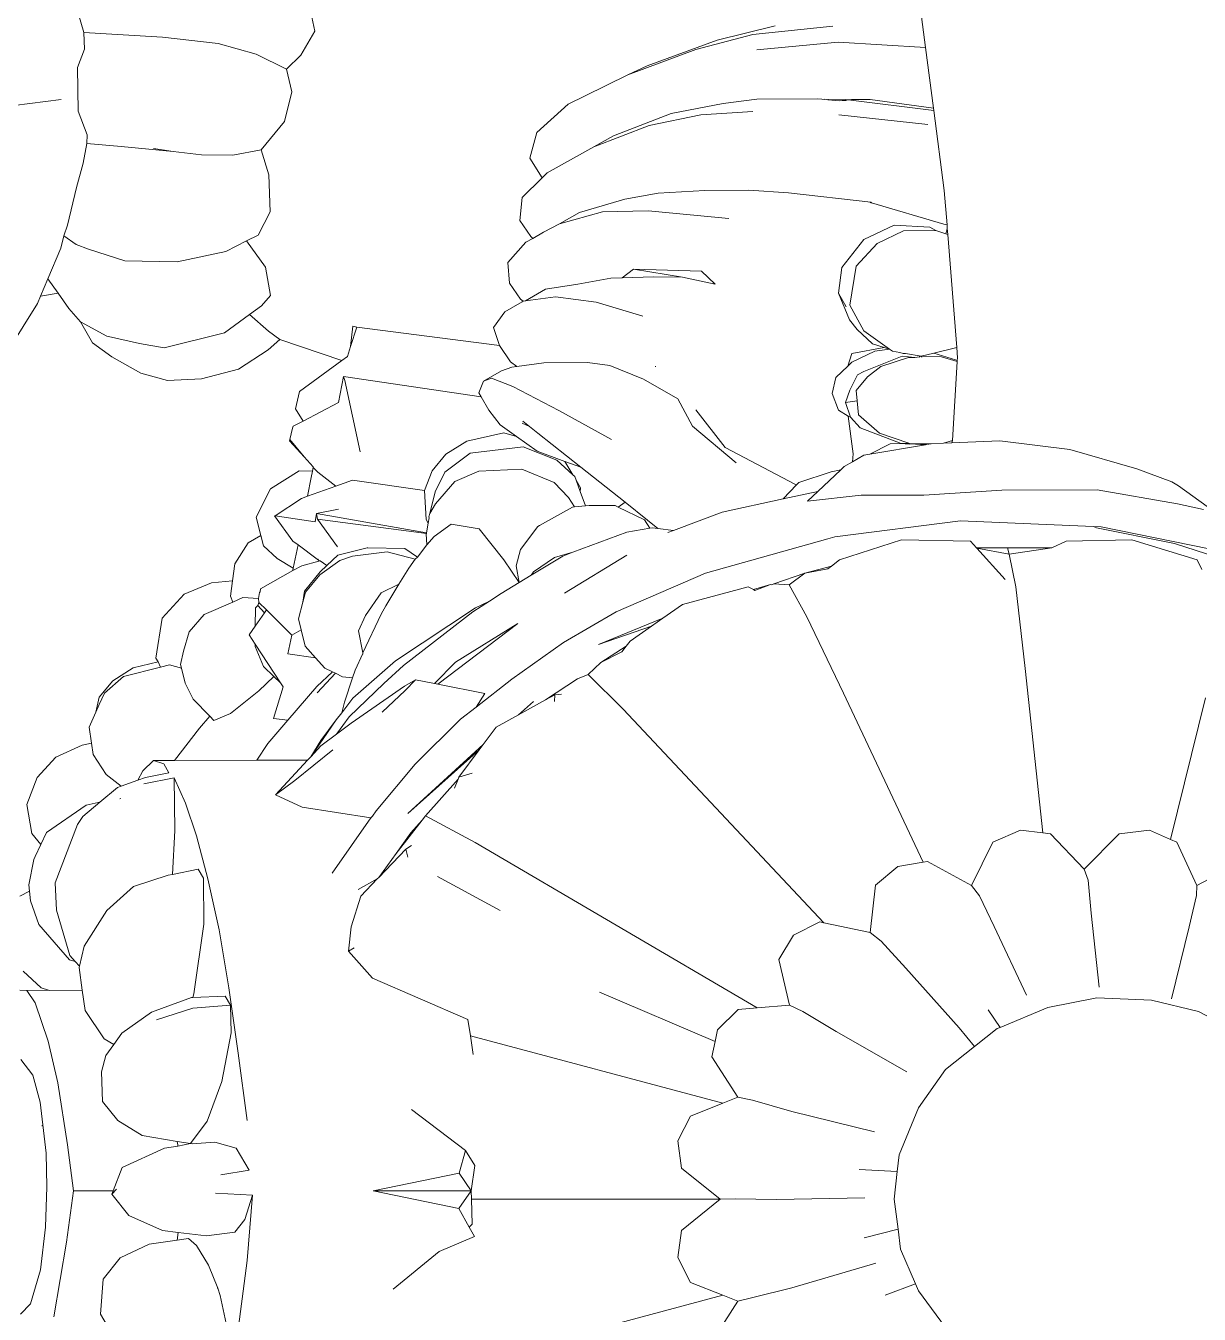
# Model space of a CAD drawing. Header units: millimetres. Extents: x 75500 to 345360, y -224327 to 19532.
# Drawn here: x 91827.8 to 91971.7, y -24262.9 to -24104.9 of the extents above; entities that cross this region are included whole.
import ezdxf

# ---------------------------------------------------------------- set-up
doc = ezdxf.new("R2010")
doc.units = ezdxf.units.MM
doc.header["$LTSCALE"] = 0.01
doc.layers.add('hatch', color=251, linetype='Continuous', lineweight=0)

# ---------------------------------------------------------------- blocks, each defined once
blk = doc.blocks.new('GANESH')
at = {"layer": 'hatch'}
for p, q in [((967017.27, -141004.876), (967015.869, -141009.247)), ((967042.087, -141007.899), (967043.885, -141004.526)), ((967035.033, -141007.996), (967033.685, -141005.454)), ((967014.94, -141013.348), (967016.394, -141006.143)), ((967012.631, -141009.017), (967013.798, -141007.415)), ((967013.965, -141007.62), (967013.648, -141009.061)), ((967016.779, -141007.972), (967015.666, -141011.623)), ((967017.331, -141007.711), (967016.779, -141007.972)), ((967032.453, -141009.457), (967024.511, -141007.5)), ((967032.603, -141009.111), (967035.033, -141007.996)), ((967035.599, -141007.997), (967035.033, -141007.996)), ((967037.351, -141008.422), (967035.599, -141007.997)), ((967041.462, -141010.532), (967042.087, -141007.899)), ((967041.383, -141009.409), (967037.351, -141008.422)), ((967011.69, -141011.342), (967012.411, -141009.388)), ((967012.631, -141009.017), (967012.411, -141009.388)), ((967012.853, -141013.568), (967013.648, -141009.061)), ((967015.869, -141009.247), (967014.98, -141013.704)), ((967031.935, -141010.644), (967032.453, -141009.457)), ((967032.453, -141009.457), (967032.603, -141009.111)), ((967032.142, -141012.335), (967031.935, -141010.644)), ((967041.334, -141013.593), (967041.462, -141010.532)), ((967011.69, -141011.342), (967010.604, -141015.104)), ((967015.73, -141015.309), (967015.666, -141011.623)), ((967034.124, -141014.303), (967032.142, -141012.335)), ((967012.887, -141018.908), (967012.853, -141013.568)), ((967014.597, -141021.227), (967014.94, -141013.348)), ((967040.729, -141013.453), (967036.581, -141013.904)), ((967041.875, -141016.336), (967041.334, -141013.593)), ((967032.142, -141016.193), (967034.124, -141014.303)), ((967034.737, -141014.074), (967034.124, -141014.303)), ((967036.581, -141013.904), (967034.737, -141014.074)), ((967010.113, -141019.017), (967010.604, -141015.104)), ((967015.73, -141015.309), (967016.111, -141016.116)), ((967016.111, -141016.116), (967016.108, -141018.585)), ((967016.111, -141016.116), (967016.466, -141018.505)), ((967032.09, -141016.613), (967022.866, -141017.602)), ((967031.935, -141017.871), (967032.09, -141016.613)), ((967032.09, -141016.613), (967032.142, -141016.193)), ((967042.984, -141018.997), (967041.875, -141016.336)), ((967018.29, -141018.124), (967016.466, -141018.505)), ((967022.866, -141017.602), (967018.29, -141018.124)), ((967032.603, -141019.421), (967031.935, -141017.871)), ((967041.179, -141017.535), (967037.339, -141019.347)), ((967013.161, -141023.271), (967012.887, -141018.908)), ((967016.466, -141018.505), (967016.108, -141018.585)), ((967016.108, -141020.33), (967016.108, -141018.585)), ((967016.466, -141018.505), (967016.128, -141020.312)), ((967016.128, -141020.312), (967017.892, -141018.726)), ((967010.233, -141021.704), (967010.113, -141019.017)), ((967035.033, -141020.607), (967032.603, -141019.421)), ((967037.339, -141019.347), (967035.606, -141020.17)), ((967042.984, -141018.997), (967041.993, -141019.683)), ((967043.054, -141019.165), (967042.984, -141018.997)), ((967043.054, -141019.165), (967044.065, -141020.441)), ((967015.73, -141020.67), (967016.108, -141020.33)), ((967016.108, -141020.33), (967016.128, -141020.312)), ((967035.606, -141020.17), (967035.033, -141020.607)), ((967015.73, -141020.67), (967015.666, -141024.53)), ((967033.685, -141023.074), (967035.033, -141020.607)), ((967044.065, -141020.441), (967043.012, -141021.308)), ((967044.065, -141020.441), (967045.351, -141022.062)), ((966998.553, -141021.938), (967004.885, -141021.439)), ((967004.885, -141021.439), (967005.458, -141021.394)), ((967004.885, -141021.439), (967005.201, -141022.717)), ((967005.201, -141022.717), (967005.582, -141021.508)), ((967005.407, -141022.298), (967005.674, -141021.407)), ((967005.617, -141021.404), (967005.458, -141021.394)), ((967005.582, -141021.508), (967005.617, -141021.404)), ((967005.674, -141021.407), (967005.617, -141021.404)), ((967010.104, -141021.673), (967005.674, -141021.407)), ((967010.104, -141021.673), (967010.233, -141021.704)), ((967010.104, -141021.673), (967010.254, -141022.169)), ((967010.254, -141022.169), (967010.233, -141021.704)), ((967015.488, -141028.262), (967014.597, -141021.227)), ((967043.012, -141021.308), (967039.665, -141024.279)), ((966991.609, -141022.716), (966996.078, -141022.133)), ((966996.078, -141022.133), (966998.007, -141021.981)), ((966997.968, -141022.16), (966996.772, -141026.207)), ((966997.968, -141022.16), (966998.007, -141021.981)), ((966998.007, -141021.981), (966998.216, -141021.964)), ((966998.216, -141021.964), (966998.553, -141021.938)), ((966998.216, -141021.964), (966998.517, -141022.046)), ((966998.332, -141022.601), (966998.517, -141022.046)), ((966998.553, -141021.938), (966998.517, -141022.046)), ((967005.375, -141023.42), (967005.407, -141022.298)), ((967010.285, -141022.87), (967010.254, -141022.169)), ((967047.489, -141023.582), (967045.351, -141022.062)), ((967057.747, -141023.582), (967060.086, -141021.865)), ((966986.356, -141023.402), (966988.072, -141023.178)), ((966987.772, -141028.076), (966988.072, -141023.178)), ((966988.072, -141023.178), (966991.468, -141022.734)), ((966990.991, -141026.29), (966991.468, -141022.734)), ((966991.609, -141022.716), (966991.013, -141027.521)), ((966991.468, -141022.734), (966991.609, -141022.716)), ((966991.849, -141028.036), (966992.382, -141023.061)), ((966998.022, -141024.935), (966998.142, -141022.946)), ((966998.142, -141022.946), (966998.332, -141022.601)), ((966998.344, -141024.42), (966998.332, -141022.601)), ((967005.201, -141022.717), (967005.375, -141023.42)), ((967010.285, -141022.87), (967010.277, -141023.024)), ((967010.312, -141023.026), (967010.277, -141023.024)), ((967010.277, -141023.024), (967010.34, -141023.19)), ((967010.277, -141023.024), (967010.279, -141024.03)), ((967010.34, -141023.19), (967010.279, -141024.03)), ((967010.34, -141023.19), (967010.867, -141026.298)), ((967033.726, -141023.314), (967033.685, -141023.074)), ((967005.222, -141024.307), (967005.375, -141023.42)), ((967005.363, -141024.491), (967005.442, -141023.775)), ((967005.41, -141023.518), (967005.375, -141023.42)), ((967005.433, -141023.404), (967005.401, -141023.401)), ((967005.41, -141023.518), (967005.434, -141023.533)), ((967005.442, -141023.775), (967005.41, -141023.518)), ((967005.451, -141024.147), (967005.442, -141023.775)), ((967013.161, -141023.271), (967013.158, -141026.791)), ((967033.726, -141023.314), (967024.252, -141027.776)), ((967033.971, -141024.735), (967033.726, -141023.314)), ((967047.489, -141023.582), (967050.133, -141024.665)), ((967055.42, -141024.58), (967057.35, -141023.752)), ((967057.35, -141023.752), (967057.747, -141023.582)), ((967057.35, -141023.752), (967057.986, -141025.438)), ((966999.05, -141025.895), (966998.344, -141024.42)), ((967005.095, -141025.043), (967005.168, -141024.62)), ((967005.227, -141024.438), (967005.168, -141024.62)), ((967005.222, -141024.307), (967005.227, -141024.438)), ((967006.225, -141026.642), (967005.363, -141024.491)), ((967005.939, -141025.694), (967005.451, -141024.147)), ((967010.269, -141024.551), (967009.389, -141026.851)), ((967010.245, -141024.129), (967009.675, -141025.763)), ((967010.279, -141024.03), (967010.245, -141024.129)), ((967010.245, -141024.129), (967010.269, -141024.551)), ((967010.269, -141024.551), (967010.305, -141024.098)), ((967010.289, -141025.162), (967010.269, -141024.551)), ((967010.279, -141024.03), (967010.305, -141024.098)), ((967016.779, -141028.009), (967015.666, -141024.53)), ((967039.665, -141024.279), (967038.146, -141025.668)), ((967045.478, -141024.238), (967043.221, -141028.187)), ((967051.055, -141024.768), (967050.133, -141024.665)), ((967055.42, -141024.58), (967054.298, -141024.725)), ((966998.825, -141026.65), (966998.022, -141024.935)), ((967004.981, -141025.204), (967003.957, -141026.644)), ((967004.981, -141025.204), (967004.884, -141025.505)), ((967005.095, -141025.043), (967004.981, -141025.204)), ((967004.981, -141025.204), (967005.083, -141026.017)), ((967010.289, -141025.162), (967010.867, -141026.298)), ((967035.021, -141025.986), (967033.971, -141024.735)), ((967050.945, -141026.899), (967051.055, -141024.768)), ((967052.61, -141024.943), (967051.055, -141024.768)), ((967054.298, -141024.725), (967052.61, -141024.943)), ((967054.776, -141026.628), (967054.298, -141024.725)), ((967000.325, -141027.068), (966999.05, -141025.895)), ((967004.884, -141025.505), (967004.673, -141026.162)), ((967005.222, -141027.312), (967004.884, -141025.505)), ((967005.709, -141027.304), (967005.083, -141026.017)), ((967006.528, -141026.43), (967005.939, -141025.694)), ((967009.675, -141025.763), (967008.666, -141026.932)), ((967037.662, -141026.294), (967035.021, -141025.986)), ((967038.146, -141025.668), (967037.662, -141026.294)), ((967048.846, -141026.05), (967047.692, -141030.676)), ((967057.588, -141030.667), (967056.199, -141025.977)), ((966990.984, -141027.336), (966990.991, -141026.29)), ((966996.221, -141030.859), (966996.745, -141026.258)), ((966996.745, -141026.258), (966996.772, -141026.207)), ((966996.775, -141026.278), (966996.745, -141026.258)), ((967000.394, -141027.875), (966998.825, -141026.65)), ((967003.957, -141026.644), (967002.508, -141027.423)), ((967004.673, -141026.162), (967003.875, -141027.014)), ((967006.417, -141026.991), (967006.225, -141026.642)), ((967006.528, -141026.43), (967007.292, -141027.067)), ((967008.781, -141027.392), (967009.389, -141026.851)), ((967010.867, -141026.298), (967010.925, -141026.637)), ((967010.925, -141026.637), (967011.283, -141027.267)), ((967013.158, -141026.791), (967013.492, -141029.789)), ((967037.662, -141026.294), (967037.117, -141028.886)), ((967052.637, -141031.537), (967052.536, -141026.591)), ((966990.982, -141027.672), (966991.013, -141027.521)), ((966991.013, -141027.521), (966990.984, -141027.336)), ((966991.013, -141027.521), (966991.039, -141027.641)), ((967000.325, -141027.068), (967002.508, -141027.423)), ((967003.326, -141027.45), (967001.831, -141028.064)), ((967003.326, -141027.45), (967003.875, -141027.014)), ((967005.222, -141027.312), (967005.923, -141027.534)), ((967005.709, -141027.304), (967005.923, -141027.534)), ((967005.923, -141027.534), (967006.557, -141028.214)), ((967006.417, -141026.991), (967007.275, -141027.428)), ((967007.969, -141027.67), (967007.275, -141027.428)), ((967007.292, -141027.067), (967007.88, -141027.009)), ((967007.88, -141027.009), (967008.666, -141026.932)), ((967007.969, -141027.67), (967007.88, -141027.009)), ((967008.781, -141027.392), (967007.969, -141027.67)), ((967008.723, -141027.515), (967008.387, -141028.066)), ((967010.841, -141027.246), (967008.723, -141027.515)), ((967008.781, -141027.392), (967008.723, -141027.515)), ((967010.841, -141027.246), (967011.283, -141027.267)), ((967011.283, -141027.267), (967011.559, -141027.751)), ((966988.2, -141032.643), (966987.772, -141028.076)), ((966990.982, -141027.672), (966991.046, -141027.852)), ((966991.011, -141028.664), (966990.982, -141027.672)), ((966991.011, -141028.664), (966991.052, -141028.009)), ((966991.039, -141027.641), (966991.046, -141027.852)), ((966991.046, -141027.852), (966991.052, -141028.009)), ((967001.831, -141028.064), (967000.394, -141027.875)), ((967002.601, -141027.628), (967001.831, -141028.064)), ((967007.466, -141028.416), (967006.557, -141028.214)), ((967008.387, -141028.066), (967007.466, -141028.416)), ((967011.733, -141027.934), (967011.559, -141027.751)), ((967011.733, -141027.934), (967011.843, -141028.464)), ((967012.948, -141029.214), (967011.733, -141027.934)), ((967015.488, -141028.262), (967015.604, -141028.664)), ((967016.779, -141028.009), (967017.129, -141028.457)), ((967024.252, -141027.776), (967019.976, -141029.83)), ((967043.221, -141028.187), (967042.102, -141030.049)), ((966987.341, -141032.85), (966986.871, -141028.386)), ((966990.955, -141029.226), (966990.974, -141028.99)), ((966990.974, -141028.99), (966990.991, -141028.866)), ((966990.975, -141028.819), (966990.994, -141028.734)), ((966990.975, -141028.819), (966990.991, -141028.866)), ((966991.011, -141028.664), (966990.976, -141028.645)), ((966990.994, -141028.734), (966991.011, -141028.664)), ((967011.843, -141028.464), (967012.44, -141030.277)), ((967017.523, -141035.507), (967015.604, -141028.664)), ((967017.535, -141029.937), (967017.129, -141028.457)), ((967017.129, -141028.457), (967017.288, -141028.66)), ((967017.288, -141028.66), (967017.535, -141029.937)), ((967037.117, -141028.886), (967025.143, -141040.122)), ((967037.117, -141028.886), (967037.072, -141029.102)), ((966990.955, -141029.226), (966990.967, -141032.63)), ((967013.37, -141031.167), (967012.948, -141029.214)), ((967013.492, -141029.789), (967012.948, -141029.214)), ((967037.072, -141029.102), (967037.82, -141030.589)), ((967010.481, -141034.4), (967012.557, -141030.46)), ((967012.44, -141030.277), (967012.574, -141030.406)), ((967012.574, -141030.406), (967012.557, -141030.46)), ((967012.574, -141030.406), (967013.37, -141031.167)), ((967018.189, -141030.832), (967017.535, -141029.937)), ((967017.535, -141029.937), (967018.137, -141031.679)), ((967019.976, -141029.83), (967018.189, -141030.832)), ((967042.102, -141030.049), (967041.745, -141030.804)), ((966996.221, -141030.859), (966996.058, -141033.083)), ((967014.107, -141034.574), (967013.37, -141031.167)), ((967018.189, -141030.832), (967018.137, -141031.679)), ((967039.172, -141031.411), (967037.82, -141030.589)), ((967041.745, -141030.804), (967039.172, -141031.411)), ((967041.745, -141030.804), (967041.897, -141032.613)), ((967047.692, -141030.676), (967047.06, -141032.877)), ((967057.588, -141030.667), (967058.128, -141032.85)), ((966986.848, -141031.616), (966987.659, -141034.859)), ((967018.137, -141031.679), (967018.179, -141031.8)), ((967018.163, -141031.862), (967018.179, -141031.8)), ((967018.444, -141032.814), (967018.163, -141031.862)), ((967018.497, -141032.738), (967018.163, -141031.862)), ((967052.637, -141031.537), (967052.595, -141033.841)), ((966991.206, -141034.512), (966990.967, -141032.63)), ((967041.897, -141032.613), (967032.623, -141048.42)), ((967041.897, -141032.613), (967041.987, -141033.672)), ((966987.341, -141032.85), (966988.184, -141036.045)), ((966991.651, -141032.867), (966991.842, -141035.777)), ((966996.088, -141035.539), (966996.058, -141033.083)), ((967018.29, -141033.12), (967018.419, -141032.854)), ((967018.29, -141033.12), (967019.292, -141036.806)), ((967018.419, -141032.854), (967018.444, -141032.814)), ((967018.444, -141032.814), (967018.497, -141032.738)), ((967047.06, -141032.877), (967046.901, -141033.692)), ((967058.332, -141033.692), (967058.128, -141032.85)), ((967011.355, -141033.793), (967009.283, -141036.239)), ((967041.987, -141033.672), (967043.116, -141034.829)), ((967046.901, -141033.692), (967044.627, -141035.159)), ((967047.235, -141034.537), (967046.901, -141033.692)), ((967052.614, -141034.698), (967052.595, -141033.841)), ((967058.332, -141033.692), (967057.998, -141034.539)), ((967058.332, -141033.692), (967060.61, -141035.159)), ((966991.778, -141037.437), (966991.206, -141034.512)), ((966997.218, -141038.719), (966997.645, -141034.208)), ((967010.481, -141034.4), (967008.384, -141036.05)), ((967014.107, -141034.574), (967015.133, -141037.294)), ((967043.459, -141048.678), (967047.235, -141034.537)), ((967047.951, -141036.346), (967047.235, -141034.537)), ((967052.614, -141034.698), (967050.877, -141036.85)), ((967052.614, -141034.698), (967052.615, -141048.623)), ((967054.36, -141036.85), (967052.614, -141034.698)), ((967057.998, -141034.539), (967057.286, -141036.346)), ((967061.826, -141048.864), (967057.998, -141034.539)), ((966987.659, -141034.859), (966989.091, -141038.781)), ((967001.337, -141034.972), (967000.601, -141035.726)), ((967000.935, -141036.796), (967001.337, -141034.972)), ((967019.706, -141040.51), (967017.523, -141035.507)), ((967043.777, -141034.973), (967041.017, -141041.455)), ((967043.116, -141034.829), (967043.777, -141034.973)), ((967043.777, -141034.973), (967044.627, -141035.159)), ((966989.599, -141039.858), (966988.184, -141036.045)), ((966991.842, -141035.777), (966992.446, -141038.671)), ((966996.088, -141035.539), (966996.231, -141038.163)), ((967000.498, -141039.549), (967000.601, -141035.726)), ((967009.283, -141036.239), (967007.768, -141037.06)), ((967000.935, -141036.796), (967000.498, -141039.549)), ((967000.935, -141036.796), (967000.92, -141038.414)), ((967020.06, -141037.901), (967019.292, -141036.806)), ((967047.951, -141036.346), (967049.334, -141037.059)), ((967049.334, -141037.059), (967050.877, -141036.85)), ((967055.887, -141037.059), (967054.36, -141036.85)), ((967055.887, -141037.059), (967057.286, -141036.346)), ((966991.778, -141037.437), (966993.019, -141040.664)), ((967007.768, -141037.06), (967006.65, -141038.975)), ((967015.022, -141038.178), (967015.133, -141037.294)), ((967015.133, -141037.294), (967015.258, -141037.625)), ((966996.566, -141040.032), (966996.231, -141038.163)), ((967005.951, -141038.292), (967005.95, -141038.331)), ((967015.022, -141038.178), (967014.554, -141038.754)), ((967014.982, -141038.5), (967015.022, -141038.178)), ((967020.06, -141037.901), (967021.532, -141041.505)), ((967020.506, -141038.536), (967020.06, -141037.901)), ((966989.599, -141039.858), (966989.091, -141038.781)), ((966992.446, -141038.671), (966993.639, -141041.772)), ((966997.218, -141038.719), (966997.281, -141041.279)), ((967000.98, -141040.177), (967000.92, -141038.414)), ((967002.339, -141041.644), (967003.134, -141039.018)), ((967006.65, -141038.975), (967005.897, -141040.865)), ((967014.554, -141038.754), (967013.559, -141040.009)), ((967013.827, -141040.395), (967014.549, -141038.932)), ((967015.012, -141038.625), (967014.549, -141038.932)), ((967014.982, -141038.5), (967015.012, -141038.625)), ((967015.012, -141038.625), (967015.226, -141039.913)), ((967020.506, -141038.536), (967021.532, -141041.505)), ((967021.344, -141039.729), (967020.506, -141038.536)), ((966989.599, -141039.858), (966990.776, -141042.245)), ((967000.98, -141040.177), (967000.498, -141039.549)), ((967021.344, -141039.729), (967021.622, -141039.947)), ((966996.566, -141040.032), (966997.313, -141042.561)), ((967001.002, -141040.822), (967000.98, -141040.177)), ((967013.559, -141040.009), (967011.594, -141042.489)), ((967013.827, -141040.395), (967013.559, -141040.009)), ((967013.734, -141042.025), (967013.742, -141040.567)), ((967013.742, -141040.567), (967013.827, -141040.395)), ((967015.226, -141039.913), (967016.353, -141042.934)), ((967018.655, -141043.41), (967016.516, -141039.91)), ((967021.422, -141043.463), (967019.706, -141040.51)), ((967021.622, -141039.947), (967022.545, -141041.382)), ((967021.622, -141039.947), (967021.932, -141040.188)), ((967021.932, -141040.188), (967022.545, -141041.382)), ((967025.143, -141040.122), (967023.2, -141042.089)), ((966993.639, -141041.772), (966993.019, -141040.664)), ((966997.281, -141041.279), (966997.949, -141043.685)), ((967001.337, -141042.658), (967001.002, -141040.822)), ((967005.897, -141040.865), (967005.718, -141042.118)), ((967008.414, -141043.718), (967010.036, -141040.775)), ((966995.086, -141044.38), (966993.639, -141041.772)), ((967002.036, -141043.905), (967002.339, -141041.644)), ((967023.2, -141042.089), (967022.545, -141041.382)), ((966991.254, -141043.197), (966990.776, -141042.245)), ((966997.313, -141042.561), (966997.949, -141043.685)), ((967001.623, -141044.475), (967001.337, -141042.658)), ((967005.742, -141044.571), (967005.718, -141042.118)), ((967011.594, -141042.489), (967009.68, -141044.905)), ((967011.268, -141043.397), (967011.594, -141042.489)), ((967012.75, -141042.504), (967012.318, -141042.764)), ((967012.961, -141042.53), (967012.318, -141042.764)), ((967012.75, -141042.504), (967012.961, -141042.53)), ((967013.756, -141042.241), (967012.961, -141042.53)), ((967013.734, -141042.025), (967013.756, -141042.241)), ((967013.756, -141042.241), (967013.819, -141042.855)), ((967023.2, -141042.089), (967023.45, -141042.672)), ((967024.636, -141044.473), (967023.45, -141042.672)), ((966992.828, -141044.95), (966991.254, -141043.197)), ((967011.268, -141043.397), (967010.685, -141044.937)), ((967011.192, -141043.838), (967012.016, -141042.946)), ((967012.016, -141042.946), (967011.268, -141043.397)), ((967012.016, -141042.946), (967012.116, -141042.838)), ((967012.318, -141042.764), (967012.116, -141042.838)), ((967013.298, -141043.191), (967012.445, -141043.985)), ((967013.298, -141043.191), (967013.819, -141042.855)), ((967013.819, -141042.855), (967013.829, -141042.955)), ((967013.829, -141042.955), (967014.855, -141044.816)), ((967016.643, -141043.978), (967016.353, -141042.934)), ((967016.353, -141042.934), (967016.569, -141043.511)), ((967021.422, -141043.463), (967023.463, -141046.353)), ((966998.426, -141044.587), (966997.949, -141043.685)), ((967002.259, -141045.597), (967002.036, -141043.905)), ((967007.062, -141046.294), (967008.414, -141043.718)), ((967010.444, -141045.732), (967011.192, -141043.838)), ((967012.445, -141043.985), (967011.694, -141045.79)), ((967016.569, -141043.511), (967017.647, -141045.279)), ((967017.451, -141045.143), (967016.643, -141043.978)), ((967024.349, -141043.953), (967024.318, -141043.575)), ((967024.731, -141043.971), (967024.349, -141043.953)), ((967024.636, -141044.473), (967024.349, -141043.953)), ((966995.372, -141044.668), (966994.275, -141045.346)), ((966995.372, -141044.668), (966995.086, -141044.38)), ((966996.47, -141045.772), (966995.372, -141044.668)), ((966998.773, -141045.186), (966998.426, -141044.587)), ((967002.259, -141045.597), (967001.623, -141044.475)), ((967005.943, -141046.076), (967005.742, -141044.571)), ((967009.312, -141045.374), (967009.68, -141044.905)), ((967014.855, -141044.816), (967014.909, -141044.899)), ((967016.211, -141045.878), (967014.909, -141044.899)), ((967025.465, -141045.978), (967024.636, -141044.473)), ((966992.828, -141044.95), (966994.275, -141045.346)), ((966998.664, -141045.297), (966997.774, -141045.915)), ((966998.664, -141045.297), (966998.773, -141045.186)), ((966998.982, -141045.568), (966998.773, -141045.186)), ((967000.128, -141046.579), (966998.982, -141045.568)), ((967002.292, -141045.716), (967002.259, -141045.597)), ((967009.017, -141045.75), (967009.312, -141045.374)), ((967009.312, -141045.374), (967009.125, -141045.787)), ((967010.685, -141044.937), (967009.874, -141046.095)), ((967017.647, -141045.279), (967017.451, -141045.143)), ((967017.647, -141045.279), (967018.058, -141045.954)), ((967025.465, -141045.978), (967024.718, -141045.139)), ((966997.774, -141045.915), (966996.47, -141045.772)), ((967001.273, -141046.485), (967002.179, -141045.867)), ((967002.292, -141045.716), (967002.179, -141045.867)), ((967002.322, -141045.772), (967002.292, -141045.716)), ((967002.322, -141045.772), (967002.879, -141046.753)), ((967005.943, -141046.076), (967005.678, -141046.437)), ((967005.98, -141046.357), (967005.943, -141046.076)), ((967006.601, -141047.497), (967007.062, -141046.294)), ((967009.874, -141046.095), (967009.225, -141047.021)), ((967009.665, -141046.815), (967009.874, -141046.095)), ((967010.805, -141048.697), (967010.444, -141045.732)), ((967011.694, -141045.79), (967011.821, -141048.202)), ((967016.211, -141045.878), (967017.12, -141046.111)), ((967016.791, -141046.812), (967018.058, -141045.954)), ((967017.12, -141046.111), (967018.058, -141045.954)), ((967018.058, -141045.954), (967018.668, -141046.953)), ((967020.357, -141046.026), (967023.756, -141050.506)), ((967020.357, -141046.026), (967022.523, -141049.519)), ((967023.463, -141046.353), (967025.031, -141048.36)), ((967025.465, -141045.978), (967026.162, -141047.244)), ((967000.128, -141046.579), (967001.273, -141046.485)), ((967002.879, -141046.753), (967003.77, -141047.386)), ((967004.772, -141047.052), (967003.747, -141055.049)), ((967004.772, -141047.052), (967003.77, -141047.386)), ((967004.772, -141047.052), (967005.678, -141046.437)), ((967005.98, -141046.357), (967006.188, -141046.944)), ((967006.775, -141047.94), (967006.188, -141046.944)), ((967009.225, -141047.021), (967008.398, -141047.639)), ((967009.665, -141046.815), (967010.137, -141048.878)), ((967016.791, -141046.812), (967015.038, -141048.182)), ((967019.101, -141047.617), (967018.668, -141046.953)), ((967036.438, -141047.011), (967034.528, -141050.518)), ((967006.601, -141047.497), (967006.775, -141047.94)), ((967008.398, -141047.639), (967007.647, -141048.08)), ((967019.466, -141048.392), (967019.101, -141047.617)), ((967019.705, -141048.54), (967019.101, -141047.617)), ((967026.162, -141047.244), (967027.137, -141047.97)), ((967007.647, -141048.08), (967006.508, -141055.784)), ((967006.775, -141047.94), (967007.428, -141048.209)), ((967007.647, -141048.08), (967007.428, -141048.209)), ((967012.39, -141049.55), (967011.821, -141048.202)), ((967014.791, -141049.755), (967015.038, -141048.182)), ((967022.444, -141052.87), (967019.466, -141048.392)), ((967024.281, -141047.872), (967023.756, -141050.506)), ((967025.031, -141048.36), (967024.281, -141047.872)), ((967025.031, -141048.36), (967025.712, -141049.231)), ((967030.993, -141052.188), (967027.137, -141047.97)), ((967027.137, -141047.97), (967027.439, -141048.195)), ((967030.993, -141052.188), (967027.439, -141048.195)), ((967027.439, -141048.195), (967028.961, -141049.331)), ((967032.623, -141048.42), (967031.136, -141051.188)), ((967044.5, -141048.521), (967043.459, -141048.678)), ((967050.716, -141048.437), (967049.892, -141048.957)), ((967052.15, -141048.636), (967050.716, -141048.437)), ((967054.704, -141048.455), (967054.175, -141048.746)), ((967055.553, -141050.421), (967054.704, -141048.455)), ((967010.859, -141050.059), (967010.137, -141048.878)), ((967011.862, -141050.106), (967010.805, -141048.697)), ((967019.705, -141048.54), (967022.707, -141052.424)), ((967028.237, -141051.777), (967025.712, -141049.231)), ((967028.961, -141049.331), (967028.739, -141048.587)), ((967042.539, -141048.816), (967040.234, -141054.158)), ((967043.459, -141048.678), (967042.539, -141048.816)), ((967049.892, -141048.957), (967047.594, -141051.987)), ((967051.163, -141049.318), (967049.892, -141048.957)), ((967052.15, -141048.636), (967051.163, -141049.318)), ((967052.15, -141048.636), (967052.615, -141048.623)), ((967052.15, -141054.125), (967052.15, -141048.636)), ((967053.134, -141049.32), (967052.15, -141048.636)), ((967052.615, -141048.623), (967054.009, -141048.584)), ((967054.175, -141048.746), (967053.134, -141049.32)), ((967054.175, -141048.746), (967054.009, -141048.584)), ((967012.39, -141049.55), (967013.651, -141050.636)), ((967014.791, -141049.755), (967015.467, -141050.718)), ((967023.72, -141050.687), (967022.523, -141049.519)), ((967028.961, -141049.331), (967029.07, -141049.373)), ((967031.136, -141051.188), (967029.07, -141049.373)), ((967029.07, -141049.373), (967029.582, -141049.57)), ((967052.15, -141054.125), (967051.163, -141049.318)), ((967053.134, -141049.32), (967052.15, -141054.125)), ((967010.859, -141050.059), (967011.789, -141050.828)), ((967012.97, -141050.652), (967011.862, -141050.106)), ((967012.97, -141050.652), (967014.191, -141050.946)), ((967014.191, -141050.946), (967013.651, -141050.636)), ((967023.72, -141050.687), (967023.506, -141051.763)), ((967023.756, -141050.506), (967023.72, -141050.687)), ((967057.654, -141053.001), (967055.553, -141050.421)), ((967012.895, -141051.259), (967011.789, -141050.828)), ((967012.317, -141055.28), (967012.895, -141051.259)), ((967014.519, -141051.164), (967012.895, -141051.259)), ((967015.273, -141051.139), (967014.19, -141057.296)), ((967014.191, -141050.946), (967014.372, -141051.011)), ((967014.372, -141051.011), (967014.434, -141050.989)), ((967014.434, -141050.989), (967014.722, -141051.041)), ((967014.504, -141057.248), (967015.3, -141051.144)), ((967014.519, -141051.164), (967014.722, -141051.041)), ((967014.722, -141051.041), (967015.273, -141051.139)), ((967015.273, -141051.139), (967015.3, -141051.144)), ((967015.3, -141051.144), (967015.33, -141051.15)), ((967015.33, -141051.15), (967015.946, -141051.128)), ((967015.946, -141051.128), (967015.467, -141050.718)), ((967015.969, -141051.118), (967015.946, -141051.128)), ((967016.628, -141051.641), (967015.946, -141051.128)), ((967031.365, -141051.389), (967031.136, -141051.188)), ((967031.365, -141051.389), (967033.231, -141052.846)), ((967032.08, -141052.017), (967031.365, -141051.389)), ((967016.15, -141052.346), (967016.628, -141051.641)), ((967016.343, -141053.348), (967016.747, -141051.782)), ((967016.747, -141051.782), (967016.628, -141051.641)), ((967016.769, -141051.753), (967016.747, -141051.782)), ((967017.254, -141052.138), (967016.747, -141051.782)), ((967024.111, -141052.327), (967023.506, -141051.763)), ((967023.506, -141051.763), (967023.87, -141052.377)), ((967030.851, -141053.958), (967028.237, -141051.777)), ((967033.231, -141052.846), (967032.08, -141052.017)), ((967033.001, -141052.304), (967032.794, -141051.974)), ((967016.102, -141054.43), (967016.15, -141052.346)), ((967018.145, -141052.68), (967017.254, -141052.138)), ((967018.145, -141052.68), (967018.638, -141053.674)), ((967019.359, -141053.419), (967018.145, -141052.68)), ((967023.713, -141053.529), (967022.707, -141052.424)), ((967025.942, -141055.358), (967023.87, -141052.377)), ((967025.328, -141053.614), (967024.111, -141052.327)), ((967033.446, -141052.179), (967033.001, -141052.304)), ((967033.001, -141052.304), (967034.576, -141053.814)), ((967034.576, -141053.814), (967033.231, -141052.846)), ((967016.57, -141055.28), (967016.343, -141053.348)), ((967019.359, -141053.419), (967019.836, -141053.67)), ((967022.444, -141052.87), (967024.526, -141055.258)), ((967023.713, -141053.529), (967025.578, -141055.473)), ((967019.901, -141054.549), (967018.638, -141053.674)), ((967021.989, -141054.714), (967019.836, -141053.67)), ((967031.232, -141054.267), (967030.643, -141058.108)), ((967031.14, -141054.164), (967030.851, -141053.958)), ((967031.232, -141054.267), (967031.14, -141054.164)), ((967031.27, -141054.256), (967031.232, -141054.267)), ((967034.334, -141056.433), (967031.232, -141054.267)), ((967034.576, -141053.814), (967034.659, -141053.894)), ((967034.659, -141053.894), (967035.256, -141054.961)), ((967034.659, -141053.894), (967035.625, -141054.82)), ((967040.234, -141054.158), (967038.712, -141055.5)), ((967010.735, -141054.855), (967006.739, -141055.714)), ((967016.102, -141054.457), (967016.102, -141054.43)), ((967016.529, -141056.105), (967016.102, -141054.457)), ((967020.763, -141054.951), (967019.901, -141054.549)), ((967021.989, -141054.714), (967020.763, -141054.951)), ((967022.038, -141054.704), (967021.989, -141054.714)), ((967022.066, -141054.698), (967022.038, -141054.704)), ((967022.959, -141055.137), (967022.038, -141054.704)), ((967035.625, -141054.82), (967037.358, -141055.362)), ((967003.747, -141055.049), (967003.681, -141055.257)), ((967003.681, -141055.257), (967004.828, -141055.394)), ((967004.828, -141055.394), (967003.747, -141055.049)), ((967005.385, -141055.571), (967004.828, -141055.394)), ((967005.385, -141055.571), (967005.615, -141055.886)), ((967006.739, -141055.714), (967006.508, -141055.784)), ((967012.652, -141056.215), (967012.317, -141055.28)), ((967016.816, -141055.99), (967016.57, -141055.28)), ((967023.388, -141055.279), (967022.959, -141055.137)), ((967023.388, -141055.279), (967023.334, -141055.836)), ((967024.76, -141055.734), (967023.388, -141055.279)), ((967025.348, -141055.886), (967024.526, -141055.258)), ((967024.76, -141055.734), (967025.348, -141055.886)), ((967025.578, -141055.473), (967026.55, -141056.18)), ((967025.942, -141055.358), (967026.55, -141056.18)), ((967038.712, -141055.5), (967037.358, -141055.362)), ((967038.712, -141055.5), (967038.535, -141055.2)), ((967004.443, -141059.355), (967005.615, -141055.886)), ((967005.615, -141055.886), (967007.344, -141058.257)), ((967006.508, -141055.784), (967007.975, -141056.067)), ((967007.975, -141056.067), (967009.004, -141058.046)), ((967011.871, -141057.223), (967012.652, -141056.215)), ((967013.222, -141057.809), (967012.652, -141056.215)), ((967014.19, -141057.296), (967013.937, -141056.071)), ((967016.052, -141056.129), (967014.504, -141057.248)), ((967016.529, -141056.105), (967017.106, -141056.716)), ((967016.816, -141055.99), (967017.615, -141057.109)), ((967023.06, -141056.409), (967022.856, -141056.836)), ((967023.138, -141056.246), (967023.06, -141056.409)), ((967023.888, -141057.287), (967023.06, -141056.409)), ((967023.334, -141055.836), (967023.138, -141056.246)), ((967023.138, -141056.246), (967024.238, -141057.272)), ((967025.749, -141056.193), (967025.348, -141055.886)), ((967027.816, -141057.624), (967025.749, -141056.193)), ((967025.749, -141056.193), (967026.909, -141057.066)), ((967026.55, -141056.18), (967027.202, -141057.062)), ((967027.435, -141056.39), (967029.157, -141058.523)), ((967016.845, -141057.129), (967016.799, -141057.194)), ((967016.799, -141057.194), (967016.854, -141057.163)), ((967016.835, -141057.093), (967017.106, -141056.716)), ((967016.835, -141057.093), (967016.845, -141057.129)), ((967016.845, -141057.129), (967016.854, -141057.163)), ((967016.854, -141057.163), (967017.119, -141058.125)), ((967017.106, -141056.716), (967017.458, -141057.089)), ((967018.54, -141057.98), (967017.458, -141057.089)), ((967017.615, -141057.109), (967018.591, -141057.926)), ((967022.268, -141057.363), (967022.856, -141056.836)), ((967026.909, -141057.066), (967027.816, -141057.624)), ((967027.202, -141057.062), (967027.816, -141057.624)), ((966987.15, -141057.399), (966986.106, -141057.618)), ((966988.495, -141058.176), (966987.15, -141057.399)), ((967011.57, -141057.483), (967011.016, -141057.994)), ((967011.57, -141057.483), (967011.613, -141057.491)), ((967011.613, -141057.491), (967011.871, -141057.223)), ((967011.807, -141057.53), (967011.613, -141057.491)), ((967011.793, -141058.272), (967011.807, -141057.53)), ((967011.807, -141057.53), (967012.168, -141057.592)), ((967013.222, -141057.809), (967012.168, -141057.592)), ((967013.341, -141058.14), (967013.222, -141057.809)), ((967014.504, -141057.248), (967014.19, -141057.296)), ((967014.19, -141057.296), (967014.646, -141057.383)), ((967014.646, -141057.383), (967014.309, -141059.612)), ((967015.944, -141058.334), (967016.75, -141057.262)), ((967016.739, -141057.227), (967016.799, -141057.194)), ((967016.799, -141057.194), (967016.75, -141057.262)), ((967021.623, -141057.939), (967022.268, -141057.363)), ((967022.268, -141057.363), (967022.044, -141058.901)), ((967025.775, -141058.909), (967023.888, -141057.287)), ((967027.816, -141057.624), (967028.016, -141057.808)), ((967028.016, -141057.808), (967029.961, -141059.589)), ((967028.018, -141060.653), (967028.016, -141057.808)), ((966989.282, -141058.988), (966988.495, -141058.176)), ((967008.314, -141058.472), (967007.344, -141058.257)), ((967009.004, -141058.046), (967008.314, -141058.472)), ((967009.004, -141058.046), (967009.295, -141058.606)), ((967009.295, -141058.606), (967009.41, -141058.638)), ((967010.042, -141058.802), (967011.016, -141057.994)), ((967011.016, -141057.994), (967010.115, -141058.821)), ((967012.81, -141059.885), (967011.793, -141058.272)), ((967014.309, -141059.612), (967013.341, -141058.14)), ((967015.729, -141058.634), (967015.944, -141058.334)), ((967015.944, -141058.334), (967017.257, -141058.604)), ((967017.257, -141058.604), (967016.708, -141059.508)), ((967017.381, -141058.631), (967017.119, -141058.125)), ((967017.257, -141058.604), (967017.381, -141058.631)), ((967018.413, -141060.439), (967017.381, -141058.631)), ((967018.54, -141057.98), (967019.162, -141058.073)), ((967019.162, -141058.073), (967018.591, -141057.926)), ((967020.088, -141058.313), (967019.162, -141058.073)), ((967020.707, -141058.162), (967020.088, -141058.313)), ((967021.623, -141057.939), (967020.707, -141058.162)), ((967021.011, -141058.687), (967020.707, -141058.162)), ((967029.157, -141058.523), (967029.961, -141059.589)), ((967030.643, -141058.108), (967029.961, -141059.589)), ((966988.436, -141060.679), (966989.282, -141058.988)), ((966990.564, -141058.684), (966989.282, -141058.988)), ((966992.213, -141059.103), (966990.564, -141058.684)), ((966993.798, -141060.4), (966992.213, -141059.103)), ((967009.41, -141058.638), (967010.042, -141058.802)), ((967010.042, -141058.802), (967010.115, -141058.821)), ((967014.314, -141059.655), (967015.729, -141058.634)), ((967021.011, -141058.687), (967019.593, -141060.106)), ((967021.011, -141058.687), (967022.044, -141058.901)), ((967023.667, -141059.324), (967021.504, -141060.741)), ((967023.313, -141059.694), (967023.667, -141059.324)), ((967023.906, -141059.168), (967023.667, -141059.324)), ((967025.677, -141059.706), (967023.906, -141059.168)), ((967025.677, -141059.706), (967025.775, -141058.909)), ((967027.069, -141060.021), (967025.775, -141058.909)), ((966995.207, -141059.977), (966993.798, -141060.4)), ((966997.278, -141059.906), (966995.207, -141059.977)), ((966998.581, -141060.569), (966997.278, -141059.906)), ((967001.961, -141059.871), (967000.386, -141060.152)), ((967002.545, -141060.386), (967001.961, -141059.871)), ((967003.97, -141059.999), (967003.031, -141061.049)), ((967004.443, -141059.355), (967003.97, -141059.999)), ((967004.443, -141059.355), (967005.023, -141060.001)), ((967006.103, -141061.678), (967005.023, -141060.001)), ((967012.81, -141059.885), (967014.4, -141060.688)), ((967014.314, -141059.655), (967014.309, -141059.612)), ((967015.997, -141060.273), (967016.708, -141059.508)), ((967022.762, -141060.269), (967023.313, -141059.694)), ((967024.123, -141060.533), (967023.313, -141059.694)), ((967027.069, -141060.021), (967028.018, -141060.653)), ((966987.854, -141062.805), (966988.436, -141060.679)), ((966994.096, -141061.994), (966993.798, -141060.4)), ((966998.914, -141061.225), (966998.581, -141060.569)), ((967000.386, -141060.152), (966998.914, -141061.225)), ((967002.545, -141060.386), (967003.031, -141061.049)), ((967014.4, -141060.688), (967015.414, -141060.424)), ((967015.414, -141060.424), (967015.997, -141060.273)), ((967015.414, -141060.424), (967015.838, -141061.131)), ((967018.413, -141060.439), (967018.584, -141060.46)), ((967018.606, -141060.497), (967018.584, -141060.46)), ((967018.954, -141060.542), (967018.606, -141060.497)), ((967018.954, -141060.542), (967018.896, -141061.429)), ((967019.169, -141060.531), (967018.954, -141060.542)), ((967019.593, -141060.106), (967019.169, -141060.531)), ((967019.347, -141060.593), (967019.169, -141060.531)), ((967019.347, -141060.593), (967019.754, -141060.217)), ((967019.347, -141060.593), (967019.475, -141060.719)), ((967020.496, -141060.73), (967019.475, -141060.719)), ((967019.593, -141060.106), (967019.754, -141060.217)), ((967019.754, -141060.217), (967020.496, -141060.73)), ((967020.496, -141060.73), (967020.995, -141061.075)), ((967021.504, -141060.741), (967020.995, -141061.075)), ((967021.632, -141060.743), (967021.504, -141060.741)), ((967022.762, -141060.269), (967021.632, -141060.743)), ((967024.123, -141060.533), (967025.392, -141062.112)), ((967028.021, -141065.263), (967028.018, -141060.653)), ((966999.497, -141062.374), (966998.914, -141061.225)), ((967003.031, -141061.049), (967004.054, -141062.446)), ((967017.006, -141061.882), (967015.838, -141061.131)), ((967018.896, -141061.429), (967019.146, -141061.997)), ((967048.2, -141061.194), (967044.421, -141061.682)), ((967050.983, -141061.079), (967049.756, -141061.8)), ((967051.242, -141062.667), (967050.983, -141061.079)), ((967052.392, -141060.891), (967052.277, -141062.96)), ((967053.76, -141061.315), (967052.392, -141060.891)), ((967052.392, -141060.891), (967056.053, -141061.186)), ((967054.456, -141061.87), (967053.76, -141061.315)), ((967060.707, -141061.804), (967056.053, -141061.186)), ((966994.081, -141063.746), (966994.096, -141061.994)), ((967006.103, -141061.678), (967006.647, -141063.749)), ((967017.957, -141062.009), (967017.006, -141061.882)), ((967018.075, -141063.185), (967017.957, -141062.009)), ((967018.828, -141062.126), (967017.957, -141062.009)), ((967018.828, -141062.126), (967019.146, -141061.997)), ((967019.146, -141061.997), (967019.85, -141063.593)), ((967025.791, -141063.054), (967025.392, -141062.112)), ((967040.77, -141062.209), (967037.517, -141062.76)), ((967044.421, -141061.682), (967040.77, -141062.209)), ((967041.743, -141062.121), (967041.235, -141062.422)), ((967043.293, -141062.084), (967041.743, -141062.121)), ((967041.915, -141064.234), (967041.743, -141062.121)), ((967046.008, -141062.612), (967043.293, -141062.084)), ((967049.422, -141063.002), (967049.756, -141061.8)), ((967054.674, -141063.461), (967054.456, -141061.87)), ((967060.928, -141062.077), (967058.018, -141062.705)), ((966987.488, -141065.926), (966987.854, -141062.805)), ((966999.497, -141062.374), (967000.088, -141065.103)), ((967004.054, -141062.446), (967004.91, -141065.842)), ((967037.517, -141062.76), (967034.667, -141063.38)), ((967041.235, -141062.422), (967041.309, -141064.222)), ((967048.246, -141063.434), (967046.008, -141062.612)), ((967057.59, -141062.834), (967056.312, -141063.348)), ((967058.018, -141062.705), (967057.59, -141062.834)), ((967057.59, -141062.834), (967057.595, -141062.864)), ((967018.075, -141063.185), (967018.714, -141064.706)), ((967020.819, -141064.426), (967019.85, -141063.593)), ((967025.551, -141063.282), (967024.583, -141064.203)), ((967025.791, -141063.054), (967025.551, -141063.282)), ((967026.219, -141063.856), (967025.551, -141063.282)), ((967034.667, -141063.38), (967032.259, -141064.019)), ((967034.617, -141063.623), (967034.12, -141063.939)), ((967037.193, -141063.617), (967034.617, -141063.623)), ((967041.1, -141064.171), (967037.193, -141063.617)), ((967049.496, -141064.368), (967048.246, -141063.434)), ((967049.514, -141064.268), (967049.422, -141063.002)), ((967054.674, -141063.461), (967054.478, -141065.047)), ((967055.212, -141064.025), (967056.312, -141063.348)), ((966994.081, -141063.746), (966993.903, -141065.333)), ((967006.725, -141065.65), (967006.647, -141063.749)), ((967023.692, -141064.663), (967024.583, -141064.203)), ((967026.219, -141063.856), (967028.021, -141065.263)), ((967032.259, -141064.019), (967030.41, -141064.633)), ((967034.411, -141065.363), (967034.12, -141063.939)), ((967041.309, -141064.222), (967041.1, -141064.171)), ((967041.309, -141064.222), (967041.312, -141064.3)), ((967042.137, -141066.537), (967041.312, -141064.3)), ((967042.559, -141066.27), (967041.915, -141064.234)), ((967049.496, -141064.368), (967049.371, -141065.101)), ((967049.514, -141064.268), (967049.496, -141064.368)), ((967049.496, -141064.368), (967049.635, -141065.065)), ((967054.819, -141064.469), (967055.212, -141064.025)), ((967000.088, -141065.103), (967000.022, -141068.029)), ((967020.043, -141065.955), (967018.714, -141064.706)), ((967020.819, -141064.426), (967021.906, -141064.757)), ((967022.652, -141064.923), (967021.906, -141064.757)), ((967022.852, -141064.873), (967022.652, -141064.923)), ((967022.852, -141064.873), (967022.669, -141065.539)), ((967023.692, -141064.663), (967022.852, -141064.873)), ((967030.41, -141064.633), (967028.993, -141065.281)), ((967049.371, -141065.101), (967049.035, -141067.076)), ((967049.568, -141065.074), (967049.371, -141065.101)), ((967049.568, -141065.074), (967049.635, -141065.065)), ((967049.635, -141065.065), (967049.751, -141065.823)), ((967054.478, -141065.047), (967054.368, -141065.936)), ((967054.911, -141065.104), (967054.478, -141065.047)), ((967054.819, -141064.469), (967054.911, -141065.104)), ((967054.911, -141065.104), (967055.136, -141066.668)), ((966993.903, -141065.333), (966993.624, -141068.247)), ((966993.903, -141065.333), (966993.731, -141066.425)), ((967004.91, -141065.842), (967004.656, -141067.208)), ((967006.328, -141067.151), (967006.725, -141065.65)), ((967022.798, -141066.045), (967022.669, -141065.539)), ((967028.022, -141066.433), (967028.021, -141065.263)), ((967028.223, -141065.849), (967028.022, -141066.433)), ((967028.723, -141065.579), (967028.223, -141065.849)), ((967028.723, -141065.579), (967028.981, -141066.889)), ((967031.954, -141065.231), (967028.993, -141065.281)), ((967029.334, -141066.97), (967028.993, -141065.281)), ((967034.411, -141065.363), (967031.954, -141065.231)), ((967034.461, -141065.607), (967034.411, -141065.363)), ((967034.461, -141065.607), (967035.082, -141067.547)), ((967050.834, -141068.191), (967049.751, -141065.823)), ((966987.488, -141065.926), (966987.232, -141070.33)), ((967020.043, -141065.955), (967022.29, -141066.299)), ((967022.496, -141066.177), (967022.29, -141066.299)), ((967022.798, -141066.045), (967022.496, -141066.177)), ((967022.83, -141067.57), (967022.496, -141066.177)), ((967023.321, -141068.106), (967022.798, -141066.045)), ((967028.022, -141066.433), (967028.611, -141067.029)), ((967043.316, -141068.205), (967042.137, -141066.537)), ((967054.368, -141065.936), (967053.527, -141067.807)), ((967004.268, -141068.951), (967004.656, -141067.208)), ((967005.411, -141068.761), (967006.328, -141067.151)), ((967028.611, -141067.029), (967029.13, -141067.307)), ((967029.13, -141067.307), (967028.981, -141066.889)), ((967049.035, -141067.076), (967048.195, -141068.422)), ((967055.892, -141068.306), (967055.136, -141066.668)), ((967022.83, -141067.57), (967023.567, -141068.71)), ((967029.465, -141068.249), (967029.13, -141067.307)), ((967035.082, -141067.547), (967036.425, -141069.045)), ((967052.323, -141068.767), (967053.527, -141067.807)), ((966993.624, -141068.247), (966993.458, -141070.174)), ((967000.022, -141068.029), (966999.364, -141070.079)), ((967024.263, -141069.185), (967023.321, -141068.106)), ((967024.487, -141069.467), (967023.567, -141068.71)), ((967029.465, -141068.249), (967028.816, -141069.084)), ((967029.539, -141068.457), (967029.465, -141068.249)), ((967030.36, -141069.439), (967029.539, -141068.457)), ((967030.173, -141068.311), (967030.165, -141068.263)), ((967043.316, -141068.205), (967043.943, -141068.661)), ((967043.943, -141068.661), (967043.631, -141069.201)), ((967043.943, -141068.661), (967044.559, -141069.109)), ((967047.145, -141069.297), (967048.195, -141068.422)), ((967052.147, -141068.699), (967050.834, -141068.191)), ((967052.053, -141068.505), (967052.323, -141068.767)), ((967052.15, -141070.922), (967052.147, -141068.699)), ((967052.323, -141068.767), (967052.147, -141068.699)), ((967057.102, -141069.258), (967055.892, -141068.306)), ((967060.325, -141068.647), (967059.056, -141069.403)), ((967004.244, -141069.048), (967003.449, -141070.513)), ((967004.244, -141069.048), (967004.268, -141068.951)), ((967005.411, -141068.761), (967004.619, -141069.847)), ((967024.263, -141069.185), (967024.899, -141069.474)), ((967028.816, -141069.084), (967027.684, -141069.807)), ((967030.375, -141069.528), (967030.36, -141069.439)), ((967031.165, -141070.4), (967030.36, -141069.439)), ((967038.426, -141070.321), (967036.425, -141069.045)), ((967043.631, -141069.201), (967042.04, -141070.266)), ((967045.478, -141069.348), (967044.559, -141069.109)), ((967047.145, -141069.297), (967045.478, -141069.348)), ((967059.056, -141069.403), (967057.102, -141069.258)), ((966992.963, -141070.153), (966991.645, -141070.648)), ((966993.458, -141070.174), (966992.963, -141070.153)), ((966993.458, -141070.174), (966994.559, -141070.372)), ((966999.108, -141070.773), (966999.364, -141070.079)), ((967003.449, -141070.513), (967004.619, -141069.847)), ((967025.316, -141069.659), (967024.487, -141069.467)), ((967024.899, -141069.474), (967025.316, -141069.659)), ((967025.316, -141069.659), (967026.162, -141070.035)), ((967026.162, -141070.035), (967027.064, -141069.9)), ((967027.064, -141069.9), (967027.684, -141069.807)), ((967027.064, -141069.9), (967027.161, -141070.422)), ((967030.375, -141069.528), (967030.522, -141070.197)), ((966984.009, -141071.286), (966987.232, -141070.33)), ((966988.163, -141070.304), (966987.232, -141070.33)), ((966989.19, -141070.685), (966988.163, -141070.304)), ((966991.645, -141070.648), (966989.19, -141070.685)), ((966994.559, -141070.372), (966995.923, -141070.748)), ((966998.033, -141071.255), (966995.923, -141070.748)), ((966999.108, -141070.773), (966998.631, -141071.449)), ((967002.705, -141071.175), (967003.449, -141070.513)), ((967027.834, -141071.896), (967027.161, -141070.422)), ((967032.067, -141072.432), (967030.522, -141070.197)), ((967031.61, -141070.682), (967031.165, -141070.4)), ((967034.881, -141071.95), (967031.61, -141070.682)), ((967038.426, -141070.321), (967039.562, -141070.576)), ((967039.293, -141070.817), (967038.962, -141071.115)), ((967039.293, -141070.817), (967039.204, -141071.138)), ((967039.562, -141070.576), (967039.293, -141070.817)), ((967039.562, -141070.576), (967039.626, -141070.59)), ((967040.897, -141070.42), (967039.626, -141070.59)), ((967042.04, -141070.266), (967040.897, -141070.42)), ((967040.897, -141070.42), (967040.918, -141072.247)), ((966990.988, -141071.606), (966991.316, -141074.229)), ((966998.033, -141071.255), (966998.631, -141071.449)), ((966998.631, -141071.449), (966999.315, -141071.626)), ((967001.027, -141072.348), (966999.315, -141071.626)), ((967002.705, -141071.175), (967001.844, -141071.771)), ((967038.962, -141071.115), (967036.421, -141071.874)), ((967039.204, -141071.138), (967037.221, -141072.86)), ((967049.573, -141071.253), (967046.1, -141071.799)), ((967052.15, -141070.922), (967049.573, -141071.253)), ((967055.022, -141071.309), (967052.15, -141070.922)), ((967059.205, -141072.02), (967055.022, -141071.309)), ((967001.844, -141071.771), (967001.027, -141072.348)), ((967002.01, -141072.762), (967001.027, -141072.348)), ((967001.844, -141071.771), (967002.01, -141072.762)), ((967028.978, -141072.945), (967027.834, -141071.896)), ((967036.421, -141071.874), (967034.881, -141071.95)), ((967040.898, -141072.308), (967040.76, -141072.716)), ((967040.918, -141072.247), (967040.898, -141072.308)), ((967040.898, -141072.308), (967040.924, -141073.519)), ((967043.753, -141072.329), (967041.605, -141073.062)), ((967046.1, -141071.799), (967043.753, -141072.329)), ((967002.422, -141072.936), (967002.01, -141072.762)), ((967004.988, -141074.54), (967002.422, -141072.936)), ((967030.492, -141073.521), (967028.978, -141072.945)), ((967032.067, -141072.432), (967032.74, -141072.742)), ((967032.74, -141072.742), (967032.11, -141073.25)), ((967032.74, -141072.742), (967033.408, -141073.058)), ((967033.584, -141073.131), (967033.408, -141073.058)), ((967037.221, -141072.86), (967035.895, -141073.318)), ((967040.76, -141072.716), (967039.836, -141073.727)), ((967041.605, -141073.062), (967040.924, -141073.519)), ((967045.653, -141073.188), (967047.176, -141072.78)), ((967050.028, -141072.437), (967047.176, -141072.78)), ((967048.465, -141072.674), (967048.529, -141072.67)), ((967050.028, -141072.437), (967051.911, -141072.409)), ((967051.911, -141072.409), (967054.186, -141072.473)), ((967054.186, -141072.473), (967056.569, -141072.764)), ((967058.482, -141073.319), (967056.569, -141072.764)), ((967032.11, -141073.25), (967030.492, -141073.521)), ((967034.997, -141073.423), (967033.584, -141073.131)), ((967034.997, -141073.423), (967035.343, -141073.383)), ((967035.343, -141073.383), (967035.895, -141073.318)), ((967035.622, -141073.92), (967035.343, -141073.383)), ((967040.898, -141073.925), (967040.924, -141073.519)), ((967044.783, -141073.861), (967045.653, -141073.188)), ((967058.482, -141073.319), (967059.061, -141073.89))]:
    blk.add_line(p, q, dxfattribs=at)

msp = doc.modelspace()

# ---------------------------------------------------------------- block references
at = {"layer": 'hatch', "xscale": 2.188908227956443, "yscale": 2.188908227956443, "zscale": 2.188908227956443, "rotation": 270}
msp.add_blockref('GANESH', (400624.93, 2092540.63), dxfattribs=at)

doc.saveas('drawing.dxf')
